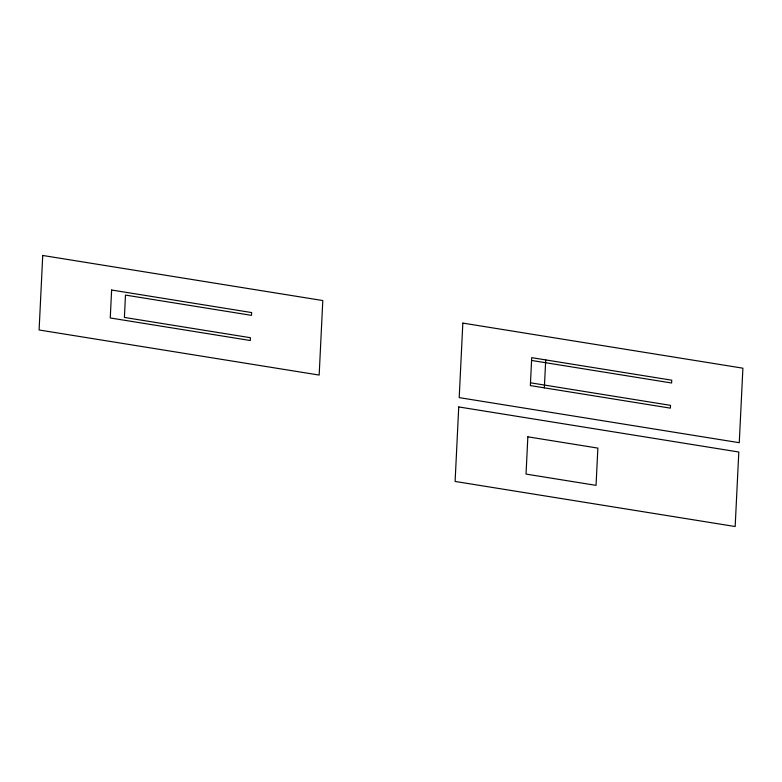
<?xml version="1.0" encoding="UTF-8"?>
<svg xmlns="http://www.w3.org/2000/svg" width="782" height="782" viewBox="0 0 782 782"><rect width="100%" height="100%" fill="white"/><g stroke="black" fill="none" stroke-linecap="round" stroke-linejoin="round"><path stroke-width="1.17" d="M544.35 387.852L545.719 359.906M531.574 360.453L671.611 382.994L671.748 380.199L531.711 357.657L530.352 385.594L670.379 408.145L670.516 405.35L530.489 382.809M42.736 255.47L39.1 329.984L319.164 375.067L322.8 300.552L42.736 255.47M111.621 290.024L110.252 317.971L250.289 340.512L250.426 337.716L124.397 317.433L125.482 295.078L251.511 315.361L251.648 312.565L111.621 290.024M458.741 406.933L455.104 481.448L735.168 526.53L738.804 452.016L458.741 406.933M462.836 323.093L459.2 397.618L739.264 442.7L742.9 368.185L462.836 323.093M527.85 436.825L526.032 474.088L596.05 485.358L597.868 448.106L527.85 436.825"/></g></svg>
